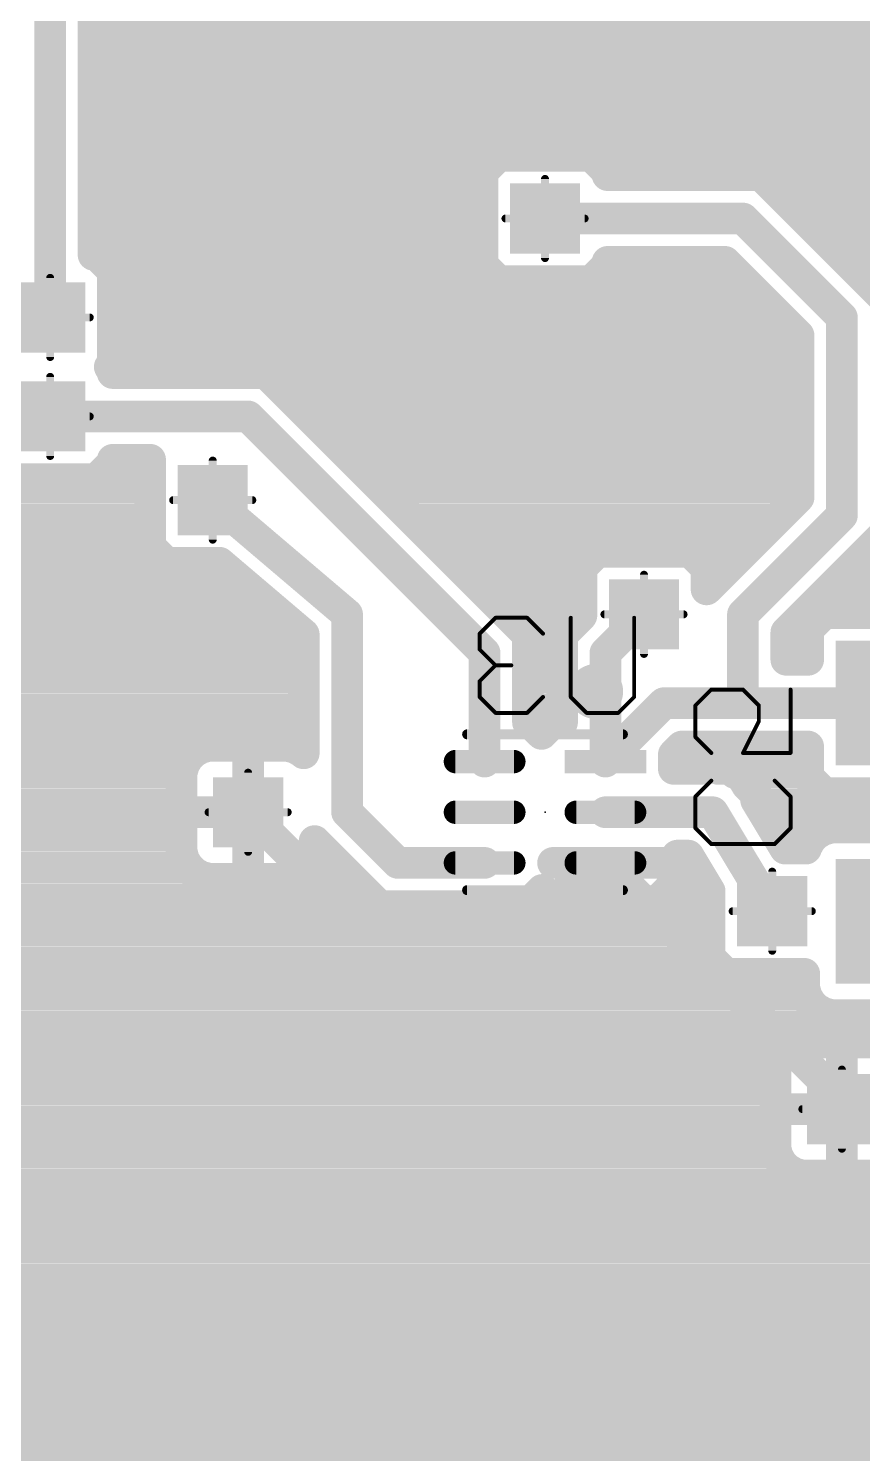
# Model space of a CAD drawing. Extents: x -14 to 61.4, y -16.8 to 62.4.
# Drawn here: x 39.09 to 49.79, y 19.71 to 38 of the extents above; entities that cross this region are included whole.
import ezdxf

# ---------------------------------------------------------------- set-up
doc = ezdxf.new("R2010")
doc.units = 0
for name, color, linetype in [('145', 82, 'CONTINUOUS'), ('16', 175, 'CONTINUOUS'), ('18', 82, 'CONTINUOUS'), ('22', 253, 'CONTINUOUS'), ('24', 7, 'CONTINUOUS'), ('26', 253, 'CONTINUOUS'), ('30', 253, 'CONTINUOUS'), ('32', 253, 'CONTINUOUS')]:
    doc.layers.add(name, color=color, linetype=linetype)

# ---------------------------------------------------------------- blocks, each defined once
blk = doc.blocks.new('RECT')
blk.add_solid([(-0.5, -0.5), (0.5, -0.5), (-0.5, 0.5), (0.5, 0.5)])
blk = doc.blocks.new('RECT168000X48000R100')
at = {"const_width": 0.15}
blk.add_lwpolyline([(0.45, 0), (0.45, 0, 0.4142), (0.375, 0.075), (-0.375, 0.075, 0.4142), (-0.45, 0), (-0.45, 0, 0.4142), (-0.375, -0.075), (0.375, -0.075, 0.4142)], format="xyb", close=True, dxfattribs=at)
blk.add_solid([(-0.4004, -0.0254), (0.4004, -0.0254), (-0.4004, 0.0254), (0.4004, 0.0254)])
blk = doc.blocks.new('SQUAREV')
blk.add_solid([(-0.5, -0.5), (0.5, -0.5), (-0.5, 0.5), (0.5, 0.5)])

msp = doc.modelspace()

# ---------------------------------------------------------------- linework, layer by layer
at = {"layer": '145', "const_width": 0.1016}
for points in [[(45.72, 36.068), (45.72, 35.052)], [(45.212, 35.56), (46.228, 35.56)], [(39.37, 34.798), (39.37, 33.782)], [(38.862, 34.29), (39.878, 34.29)], [(39.37, 33.528), (39.37, 32.512)], [(38.862, 33.02), (39.878, 33.02)], [(41.4558, 32.4538), (41.4558, 31.4378)], [(40.9478, 31.9458), (41.9638, 31.9458)], [(46.99, 30.988), (46.99, 29.972)], [(46.482, 30.48), (47.498, 30.48)], [(41.91, 28.448), (41.91, 27.432)], [(41.402, 27.94), (42.418, 27.94)], [(48.6357, 27.178), (48.6357, 26.162)], [(48.1277, 26.67), (49.1437, 26.67)], [(49.53, 24.638), (49.53, 23.622)], [(49.022, 24.13), (50.038, 24.13)]]:
    msp.add_lwpolyline(points, dxfattribs=at)
at = {"layer": '145', "const_width": 0.0508}
for points in [[(45.7454, 36.068, 1), (45.6946, 36.068)], [(45.212, 35.5854, 1), (45.212, 35.5346)], [(46.228, 35.5346, 1), (46.228, 35.5854)], [(45.6946, 35.052, 1), (45.7454, 35.052)], [(39.3954, 34.798, 1), (39.3446, 34.798)], [(39.878, 34.2646, 1), (39.878, 34.3154)], [(39.3446, 33.782, 1), (39.3954, 33.782)], [(39.3954, 33.528, 1), (39.3446, 33.528)], [(39.878, 32.9946, 1), (39.878, 33.0454)], [(39.3446, 32.512, 1), (39.3954, 32.512)], [(41.4812, 32.4538, 1), (41.4304, 32.4538)], [(40.9478, 31.9712, 1), (40.9478, 31.9204)], [(41.9638, 31.9204, 1), (41.9638, 31.9712)], [(41.4304, 31.4378, 1), (41.4812, 31.4378)], [(47.0154, 30.988, 1), (46.9646, 30.988)], [(46.482, 30.5054, 1), (46.482, 30.4546)], [(47.498, 30.4546, 1), (47.498, 30.5054)], [(46.9646, 29.972, 1), (47.0154, 29.972)], [(41.9354, 28.448, 1), (41.8846, 28.448)], [(41.402, 27.9654, 1), (41.402, 27.9146)], [(42.418, 27.9146, 1), (42.418, 27.9654)], [(41.8846, 27.432, 1), (41.9354, 27.432)], [(48.6611, 27.178, 1), (48.6103, 27.178)], [(48.1277, 26.6954, 1), (48.1277, 26.6446)], [(49.1437, 26.6446, 1), (49.1437, 26.6954)], [(48.6103, 26.162, 1), (48.6611, 26.162)], [(49.5554, 24.638, 1), (49.5046, 24.638)], [(49.022, 24.1554, 1), (49.022, 24.1046)], [(49.5046, 23.622, 1), (49.5554, 23.622)]]:
    msp.add_lwpolyline(points, format="xyb", dxfattribs=at)
at = {"layer": '16', "const_width": 0.4064}
for points in [[(39.37, 54.61), (39.37, 34.29)], [(39.9264, 35.0932), (39.9264, 47.5741)], [(39.9264, 38.2016), (55.2236, 38.2016)], [(39.9264, 37.7952), (55.2236, 37.7952)], [(39.9264, 37.3888), (55.2236, 37.3888)], [(39.9264, 36.9824), (55.2236, 36.9824)], [(39.9264, 36.576), (55.2236, 36.576)], [(45.1237, 36.3632), (44.9168, 36.1563)], [(46.3163, 36.3632), (45.1237, 36.3632)], [(46.5232, 36.1563), (46.3163, 36.3632)], [(39.9264, 36.1696), (44.9301, 36.1696)], [(44.9168, 36.1563), (44.9168, 34.9637)], [(46.5099, 36.1696), (55.2236, 36.1696)], [(46.5232, 36.1164), (46.5232, 36.1563)], [(48.4905, 36.1164), (46.5232, 36.1164)], [(49.7605, 34.8464), (48.4905, 36.1164)], [(39.9264, 35.7632), (44.9168, 35.7632)], [(48.8437, 35.7632), (55.2236, 35.7632)], [(45.72, 35.56), (48.26, 35.56)], [(48.26, 35.56), (49.53, 34.29)], [(39.9264, 35.3568), (44.9168, 35.3568)], [(49.2501, 35.3568), (55.2441, 35.3568)], [(39.9663, 35.0932), (39.9264, 35.0932)], [(40.1732, 34.8863), (39.9663, 35.0932)], [(40.1091, 34.9504), (44.9301, 34.9504)], [(44.9168, 34.9637), (45.1237, 34.7568)], [(46.3163, 34.7568), (46.5232, 34.9637)], [(46.5099, 34.9504), (48.0827, 34.9504)], [(46.5232, 34.9637), (46.5232, 35.0036)], [(46.5232, 35.0036), (48.0295, 35.0036)], [(48.0295, 35.0036), (48.9736, 34.0595)], [(49.6565, 34.9504), (55.6205, 34.9504)], [(40.1732, 33.6937), (40.1732, 34.8863)], [(45.1237, 34.7568), (46.3163, 34.7568)], [(50.0864, 34.5205), (49.7605, 34.8464)], [(40.1732, 34.544), (48.4891, 34.544)], [(49.53, 34.29), (49.53, 31.75)], [(40.1732, 34.1376), (48.8955, 34.1376)], [(48.9736, 34.0595), (48.9736, 31.9805)], [(40.1345, 33.655), (40.1732, 33.6937)], [(40.1732, 33.6163), (40.1345, 33.655)], [(40.1732, 33.7312), (48.9736, 33.7312)], [(40.1732, 33.5764), (40.1732, 33.6163)], [(42.1405, 33.5764), (40.1732, 33.5764)], [(42.4664, 33.2505), (42.1405, 33.5764)], [(42.3921, 33.3248), (48.9736, 33.3248)], [(45.5014, 30.2155), (42.4664, 33.2505)], [(41.91, 33.02), (39.37, 33.02)], [(44.945, 29.985), (41.91, 33.02)], [(42.7985, 32.9184), (48.9736, 32.9184)], [(39.9663, 32.2168), (40.1732, 32.4237)], [(40.1732, 32.4237), (40.1732, 32.4636)], [(40.1732, 32.4636), (40.6526, 32.4636)], [(40.6526, 32.4636), (40.6526, 31.3495)], [(43.2049, 32.512), (48.9736, 32.512)], [(38.7737, 32.2168), (39.9663, 32.2168)], [(20.8764, 32.1056), (40.6526, 32.1056)], [(43.6113, 32.1056), (48.9736, 32.1056)], [(43.18, 30.48), (41.4558, 31.9458)], [(48.9736, 31.9805), (48.0295, 31.0364)], [(20.8764, 31.6992), (40.6526, 31.6992)], [(44.0177, 31.6992), (48.6923, 31.6992)], [(49.53, 31.75), (48.26, 30.48)], [(48.8164, 30.2495), (50.0864, 31.5195)], [(20.8764, 31.2928), (40.7093, 31.2928)], [(40.6526, 31.3495), (40.8595, 31.1426)], [(44.4241, 31.2928), (48.2859, 31.2928)], [(46.3937, 31.2832), (46.1868, 31.0763)], [(47.5863, 31.2832), (46.3937, 31.2832)], [(47.7932, 31.0763), (47.5863, 31.2832)], [(49.8597, 31.2928), (55.6424, 31.2928)], [(40.8595, 31.1426), (41.5416, 31.1426)], [(41.5416, 31.1426), (42.6236, 30.2227)], [(46.1868, 31.0763), (46.1868, 30.4637)], [(47.7932, 30.8001), (47.7932, 31.0763)], [(48.0295, 31.0364), (47.7932, 30.8001)], [(20.8764, 30.8864), (41.8429, 30.8864)], [(44.8305, 30.8864), (46.1868, 30.8864)], [(47.7932, 30.8864), (47.8795, 30.8864)], [(49.4533, 30.8864), (55.6424, 30.8864)], [(20.8764, 30.48), (42.321, 30.48)], [(43.18, 27.94), (43.18, 30.48)], [(45.2369, 30.48), (46.1868, 30.48)], [(46.1868, 30.4637), (45.9386, 30.2155)], [(46.495, 29.985), (46.99, 30.48)], [(48.26, 30.48), (48.26, 29.34)], [(49.0469, 30.48), (49.2905, 30.48)], [(49.3037, 30.4932), (49.0968, 30.2863)], [(52.2963, 30.4932), (49.3037, 30.4932)], [(42.6236, 30.2227), (42.6236, 28.6966)], [(45.5014, 29.0932), (45.5014, 30.2155)], [(45.9386, 30.2155), (45.9386, 29.0932)], [(48.8164, 29.8964), (48.8164, 30.2495)], [(49.0968, 30.2863), (49.0968, 29.8964)], [(20.8764, 30.0736), (42.6236, 30.0736)], [(44.945, 28.59), (44.945, 29.985)], [(45.5014, 30.0736), (45.9386, 30.0736)], [(46.495, 28.59), (46.495, 29.985)], [(48.8164, 30.0736), (49.0968, 30.0736)], [(49.0968, 29.8964), (48.8164, 29.8964)], [(21.1232, 29.6672), (42.6236, 29.6672)], [(45.5014, 29.6672), (45.9386, 29.6672)], [(21.1232, 29.2608), (42.6236, 29.2608)], [(45.5014, 29.2608), (45.9386, 29.2608)], [(47.245, 29.34), (46.495, 28.59)], [(48.26, 29.34), (47.245, 29.34)], [(50.8, 29.34), (48.26, 29.34)], [(45.5284, 29.0932), (45.5014, 29.0932)], [(45.6761, 28.9456), (45.5284, 29.0932)], [(45.8237, 29.0932), (45.6761, 28.9456)], [(45.9386, 29.0932), (45.8237, 29.0932)], [(21.1232, 28.8544), (42.6236, 28.8544)], [(41.2124, 28.7126), (41.1374, 28.6376)], [(41.3044, 28.7657), (41.2124, 28.7126)], [(41.4069, 28.7932), (41.3044, 28.7657)], [(41.91, 28.7932), (41.4069, 28.7932)], [(42.4131, 28.7932), (41.91, 28.7932)], [(41.91, 28.7932), (41.91, 27.94)], [(41.91, 27.94), (41.91, 28.7932)], [(42.5156, 28.7657), (42.4131, 28.7932)], [(42.6076, 28.7126), (42.5156, 28.7657)], [(42.6236, 28.6966), (42.6076, 28.7126)], [(47.3732, 28.6813), (47.4755, 28.7836)], [(47.4755, 28.7836), (49.0968, 28.7836)], [(49.0968, 28.7836), (49.0968, 28.3937)], [(41.0843, 28.5456), (41.0568, 28.4431)], [(41.1374, 28.6376), (41.0843, 28.5456)], [(47.3732, 28.4964), (47.3732, 28.6813)], [(47.7836, 28.5356), (47.7183, 28.4964)], [(47.9409, 28.4964), (47.7836, 28.5356)], [(20.9575, 28.448), (41.0581, 28.448)], [(41.0568, 28.4431), (41.0568, 27.94)], [(41.91, 28.448), (41.91, 28.448)], [(47.7183, 28.4964), (47.3732, 28.4964)], [(48.103, 28.4964), (47.9409, 28.4964)], [(48.1569, 28.4425), (48.103, 28.4964)], [(48.1514, 28.448), (49.0968, 28.448)], [(48.2308, 28.4241), (48.1569, 28.4425)], [(48.3143, 28.2851), (48.2308, 28.4241)], [(49.0968, 28.3937), (49.3037, 28.1868)], [(48.429, 28.1705), (48.3143, 28.2851)], [(48.429, 28.0943), (48.429, 28.1705)], [(49.3037, 28.1868), (52.2963, 28.1868)], [(14.6264, 28.0416), (41.0568, 28.0416)], [(41.91, 28.0416), (41.91, 28.0416)], [(48.8022, 27.4732), (48.429, 28.0943)], [(48.4606, 28.0416), (54.606, 28.0416)], [(41.0568, 27.94), (41.91, 27.94)], [(41.91, 27.94), (41.0568, 27.94)], [(41.0568, 27.94), (41.0568, 27.4369)], [(41.91, 27.94), (41.91, 27.94)], [(41.91, 27.94), (41.91, 27.94)], [(41.91, 27.0868), (41.91, 27.94)], [(41.91, 27.94), (41.91, 27.94)], [(41.91, 27.94), (41.91, 27.0868)], [(43.18, 26.67), (41.91, 27.94)], [(43.83, 27.29), (43.18, 27.94)], [(47.8726, 27.94), (46.495, 27.94)], [(48.6357, 26.67), (47.8726, 27.94)], [(14.6264, 27.6352), (41.0568, 27.6352)], [(41.91, 27.6352), (41.91, 27.6352)], [(48.7048, 27.6352), (49.175, 27.6352)], [(49.2024, 27.6626), (49.1274, 27.5876)], [(49.2944, 27.7157), (49.2024, 27.6626)], [(49.3969, 27.7432), (49.2944, 27.7157)], [(50.6032, 27.7432), (49.3969, 27.7432)], [(41.0568, 27.4369), (41.0843, 27.3344)], [(42.7357, 27.3344), (42.7632, 27.4369)], [(42.7632, 27.4369), (42.7632, 27.5699)], [(42.7632, 27.5699), (43.5995, 26.7336)], [(49.0683, 27.4732), (48.8022, 27.4732)], [(49.0743, 27.4956), (49.0683, 27.4732)], [(49.1274, 27.5876), (49.0743, 27.4956)], [(41.0843, 27.3344), (41.1374, 27.2424)], [(41.1374, 27.2424), (41.2124, 27.1674)], [(42.6076, 27.1674), (42.6826, 27.2424)], [(42.6826, 27.2424), (42.7357, 27.3344)], [(44.945, 27.29), (43.83, 27.29)], [(46.34, 27.29), (45.72, 26.67)], [(46.495, 27.29), (45.8232, 27.29)], [(45.8232, 27.29), (45.8232, 27.29)], [(45.8232, 27.29), (46.495, 27.29)], [(46.495, 27.29), (46.34, 27.29)], [(46.495, 27.29), (46.495, 27.29)], [(46.495, 26.7368), (46.495, 27.29)], [(46.495, 27.29), (46.495, 27.29)], [(46.495, 27.29), (46.495, 26.7368)], [(47.4232, 27.29), (46.495, 27.29)], [(46.495, 27.29), (46.495, 27.29)], [(46.495, 27.29), (47.4232, 27.29)], [(49.53, 24.255), (46.495, 27.29)], [(47.4232, 27.3628), (47.4176, 27.3836)], [(47.4176, 27.3836), (47.5578, 27.3836)], [(47.4232, 27.29), (47.4232, 27.3628)], [(47.4232, 27.2172), (47.4232, 27.29)], [(47.5578, 27.3836), (47.8325, 26.9264)], [(14.6264, 27.2288), (41.151, 27.2288)], [(41.2124, 27.1674), (41.3044, 27.1143)], [(41.3044, 27.1143), (41.4069, 27.0868)], [(41.4069, 27.0868), (41.91, 27.0868)], [(41.91, 27.2288), (41.91, 27.2288)], [(41.91, 27.0868), (42.4131, 27.0868)], [(42.4131, 27.0868), (42.5156, 27.1143)], [(42.5156, 27.1143), (42.6076, 27.1674)], [(42.669, 27.2288), (43.1043, 27.2288)], [(46.495, 27.2288), (46.495, 27.2288)], [(47.3127, 26.9503), (47.3855, 27.0765)], [(47.3855, 27.0765), (47.4232, 27.2172)], [(47.4232, 27.2288), (47.6508, 27.2288)], [(45.5284, 26.7868), (45.6846, 26.943)], [(45.6846, 26.943), (45.7803, 26.8473)], [(47.2097, 26.8473), (47.3127, 26.9503)], [(47.8325, 26.9264), (47.8325, 26.0737)], [(14.6264, 26.8224), (43.5107, 26.8224)], [(43.5995, 26.7336), (45.1755, 26.7336)], [(45.1755, 26.7336), (45.2287, 26.7868)], [(45.2287, 26.7868), (45.5284, 26.7868)], [(45.564, 26.8224), (45.8235, 26.8224)], [(45.7803, 26.8473), (45.9065, 26.7745)], [(45.9065, 26.7745), (46.0472, 26.7368)], [(46.0472, 26.7368), (46.495, 26.7368)], [(46.495, 26.8224), (46.495, 26.8224)], [(46.495, 26.7368), (46.9428, 26.7368)], [(46.9428, 26.7368), (47.0835, 26.7745)], [(47.0835, 26.7745), (47.2097, 26.8473)], [(47.1665, 26.8224), (47.8325, 26.8224)], [(45.72, 26.67), (43.18, 26.67)], [(14.6264, 26.416), (47.8325, 26.416)], [(14.6264, 26.0096), (47.8966, 26.0096)], [(47.8325, 26.0737), (48.0394, 25.8668)], [(48.0394, 25.8668), (49.0468, 25.8668)], [(49.0468, 25.8668), (49.0468, 25.6869)], [(14.6264, 25.6032), (49.0692, 25.6032)], [(49.0468, 25.6869), (49.0743, 25.5844)], [(49.0743, 25.5844), (49.1274, 25.4924)], [(49.1274, 25.4924), (49.2024, 25.4174)], [(49.2024, 25.4174), (49.2944, 25.3643)], [(49.2944, 25.3643), (49.3969, 25.3368)], [(49.3969, 25.3368), (50.6032, 25.3368)], [(14.6264, 25.1968), (60.3036, 25.1968)], [(48.8324, 24.9026), (48.7574, 24.8276)], [(48.9244, 24.9557), (48.8324, 24.9026)], [(49.0269, 24.9832), (48.9244, 24.9557)], [(49.53, 24.9832), (49.0269, 24.9832)], [(49.53, 24.9832), (49.53, 24.13)], [(49.53, 24.13), (49.53, 24.9832)], [(50.0331, 24.9832), (49.53, 24.9832)], [(14.6264, 24.7904), (48.7359, 24.7904)], [(48.7043, 24.7356), (48.6768, 24.6331)], [(48.7574, 24.8276), (48.7043, 24.7356)], [(49.53, 24.7904), (49.53, 24.7904)], [(48.6768, 24.6331), (48.6768, 24.13)], [(14.6264, 24.384), (48.6768, 24.384)], [(49.53, 24.384), (49.53, 24.384)], [(48.6768, 24.13), (49.53, 24.13)], [(49.53, 24.13), (48.6768, 24.13)], [(48.6768, 24.13), (48.6768, 23.6269)], [(49.53, 24.13), (49.53, 24.255)], [(49.53, 24.13), (49.53, 24.13)], [(49.53, 24.13), (49.53, 24.13)], [(49.53, 23.2768), (49.53, 24.13)], [(49.53, 24.13), (49.53, 24.13)], [(49.53, 24.13), (49.53, 23.2768)], [(50.3832, 24.13), (49.53, 24.13)], [(49.53, 24.13), (49.53, 24.13)], [(49.53, 24.13), (50.3832, 24.13)], [(14.6264, 23.9776), (48.6768, 23.9776)], [(49.53, 23.9776), (49.53, 23.9776)], [(48.6768, 23.6269), (48.7043, 23.5244)], [(14.6264, 23.5712), (48.6917, 23.5712)], [(48.7043, 23.5244), (48.7574, 23.4324)], [(48.7574, 23.4324), (48.8324, 23.3574)], [(49.53, 23.5712), (49.53, 23.5712)], [(48.8324, 23.3574), (48.9244, 23.3043)], [(48.9244, 23.3043), (49.0269, 23.2768)], [(49.0269, 23.2768), (49.53, 23.2768)], [(49.53, 23.2768), (50.0331, 23.2768)], [(14.6264, 23.1648), (60.3036, 23.1648)], [(14.6264, 22.7584), (60.3036, 22.7584)], [(14.6264, 22.352), (60.3036, 22.352)], [(14.6264, 21.9456), (60.3036, 21.9456)], [(14.6264, 21.5392), (60.3036, 21.5392)], [(14.6264, 21.1328), (60.3036, 21.1328)], [(14.6264, 20.7264), (60.3036, 20.7264)], [(14.6264, 20.32), (60.3036, 20.32)], [(14.6264, 19.9136), (60.3036, 19.9136)], [(14.6264, 19.5072), (60.3036, 19.5072)]]:
    msp.add_lwpolyline(points, dxfattribs=at)
at = {"layer": '16', "const_width": 0.2032}
for points in [[(39.9264, 38.3032, 1), (39.9264, 38.1)], [(39.9264, 37.8968, 1), (39.9264, 37.6936)], [(39.9264, 37.4904, 1), (39.9264, 37.2872)], [(39.9264, 37.084, 1), (39.9264, 36.8808)], [(39.9264, 36.6776, 1), (39.9264, 36.4744)], [(45.1237, 36.4648, 1), (45.1237, 36.2616)], [(45.1955, 36.2914, 1), (45.0519, 36.435)], [(46.3881, 36.435, 1), (46.2445, 36.2914)], [(46.3163, 36.2616, 1), (46.3163, 36.4648)], [(39.9264, 36.2712, 1), (39.9264, 36.068)], [(45.0184, 36.1563, 1), (44.8152, 36.1563)], [(44.845, 36.2281, 1), (44.9886, 36.0845)], [(44.9301, 36.068, 1), (44.9301, 36.2712)], [(46.5099, 36.2712, 1), (46.5099, 36.068)], [(46.6248, 36.1563, 1), (46.4216, 36.1563)], [(46.5232, 36.218, 1), (46.5232, 36.0148)], [(46.4216, 36.1164, 1), (46.6248, 36.1164)], [(46.4514, 36.0845, 1), (46.595, 36.2281)], [(48.5623, 36.1882, 1), (48.4186, 36.0446)], [(48.4905, 36.0148, 1), (48.4905, 36.218)], [(39.9264, 35.8648, 1), (39.9264, 35.6616)], [(44.9168, 35.6616, 1), (44.9168, 35.8648)], [(48.8437, 35.8648, 1), (48.8437, 35.6616)], [(45.72, 35.6616, 1), (45.72, 35.4584)], [(48.3318, 35.6318, 1), (48.1882, 35.4882)], [(48.26, 35.4584, 1), (48.26, 35.6616)], [(39.9264, 35.4584, 1), (39.9264, 35.2552)], [(44.9168, 35.2552, 1), (44.9168, 35.4584)], [(49.2501, 35.4584, 1), (49.2501, 35.2552)], [(39.9264, 35.1948, 1), (39.9264, 34.9916)], [(40.0381, 35.165, 1), (39.8945, 35.0214)], [(39.9663, 34.9916, 1), (39.9663, 35.1948)], [(39.8248, 35.0932, 1), (40.028, 35.0932)], [(40.1091, 35.052, 1), (40.1091, 34.8488)], [(44.9886, 35.0355, 1), (44.845, 34.8919)], [(44.9301, 34.8488, 1), (44.9301, 35.052)], [(46.5099, 35.052, 1), (46.5099, 34.8488)], [(46.6248, 35.0036, 1), (46.4216, 35.0036)], [(46.5232, 35.1052, 1), (46.5232, 34.902)], [(46.595, 34.8919, 1), (46.4514, 35.0355)], [(48.1014, 35.0754, 1), (47.9577, 34.9318)], [(48.0295, 34.902, 1), (48.0295, 35.1052)], [(48.0827, 34.8488, 1), (48.0827, 35.052)], [(49.6565, 35.052, 1), (49.6565, 34.8488)], [(40.2748, 34.8863, 1), (40.0716, 34.8863)], [(40.1014, 34.8145, 1), (40.245, 34.9581)], [(44.8152, 34.9637, 1), (45.0184, 34.9637)], [(45.1237, 34.8584, 1), (45.1237, 34.6552)], [(45.0519, 34.685, 1), (45.1955, 34.8286)], [(46.2445, 34.8286, 1), (46.3881, 34.685)], [(46.3163, 34.6552, 1), (46.3163, 34.8584)], [(46.4216, 34.9637, 1), (46.6248, 34.9637)], [(49.8323, 34.9182, 1), (49.6886, 34.7746)], [(49.6886, 34.7746, 1), (49.8323, 34.9182)], [(40.1732, 34.6456, 1), (40.1732, 34.4424)], [(48.4891, 34.4424, 1), (48.4891, 34.6456)], [(39.2684, 34.29, 1), (39.4716, 34.29)], [(49.6316, 34.29, 1), (49.4284, 34.29)], [(49.4582, 34.2182, 1), (49.6018, 34.3618)], [(40.1732, 34.2392, 1), (40.1732, 34.036)], [(49.0752, 34.0595, 1), (48.872, 34.0595)], [(48.8955, 34.036, 1), (48.8955, 34.2392)], [(48.9018, 33.9877, 1), (49.0454, 34.1314)], [(40.2063, 33.7268, 1), (40.0627, 33.5832)], [(40.1732, 33.8328, 1), (40.1732, 33.6296)], [(40.245, 33.6219, 1), (40.1014, 33.7655)], [(48.9736, 33.6296, 1), (48.9736, 33.8328)], [(40.0627, 33.7268, 1), (40.2063, 33.5832)], [(40.2748, 33.6163, 1), (40.0716, 33.6163)], [(40.0716, 33.6937, 1), (40.2748, 33.6937)], [(40.1732, 33.678, 1), (40.1732, 33.4748)], [(40.0716, 33.5764, 1), (40.2748, 33.5764)], [(40.1014, 33.5445, 1), (40.245, 33.6881)], [(42.2123, 33.6482, 1), (42.0686, 33.5046)], [(42.1405, 33.4748, 1), (42.1405, 33.678)], [(42.3921, 33.4264, 1), (42.3921, 33.2232)], [(48.9736, 33.2232, 1), (48.9736, 33.4264)], [(42.5382, 33.3223, 1), (42.3946, 33.1786)], [(42.3946, 33.1786, 1), (42.5382, 33.3223)], [(39.37, 33.1216, 1), (39.37, 32.9184)], [(41.9818, 33.0918, 1), (41.8382, 32.9482)], [(41.91, 32.9184, 1), (41.91, 33.1216)], [(42.7985, 33.02, 1), (42.7985, 32.8168)], [(48.9736, 32.8168, 1), (48.9736, 33.02)], [(40.2748, 32.4636, 1), (40.0716, 32.4636)], [(40.1732, 32.5652, 1), (40.1732, 32.362)], [(40.245, 32.3519, 1), (40.1014, 32.4955)], [(40.7542, 32.4636, 1), (40.551, 32.4636)], [(40.6526, 32.362, 1), (40.6526, 32.5652)], [(43.2049, 32.6136, 1), (43.2049, 32.4104)], [(48.9736, 32.4104, 1), (48.9736, 32.6136)], [(39.8945, 32.2886, 1), (40.0381, 32.145)], [(39.9663, 32.1152, 1), (39.9663, 32.3184)], [(40.0716, 32.4237, 1), (40.2748, 32.4237)], [(40.6526, 32.004, 1), (40.6526, 32.2072)], [(43.6113, 32.2072, 1), (43.6113, 32.004)], [(48.9736, 32.004, 1), (48.9736, 32.2072)], [(41.5216, 32.0232, 1), (41.39, 31.8684)], [(48.872, 31.9805, 1), (49.0752, 31.9805)], [(49.0454, 31.9086, 1), (48.9018, 32.0523)], [(40.6526, 31.5976, 1), (40.6526, 31.8008)], [(44.0177, 31.8008, 1), (44.0177, 31.5976)], [(48.6923, 31.5976, 1), (48.6923, 31.8008)], [(49.4284, 31.75, 1), (49.6316, 31.75)], [(49.6018, 31.6782, 1), (49.4582, 31.8218)], [(40.7244, 31.4214, 1), (40.5808, 31.2777)], [(40.7093, 31.1912, 1), (40.7093, 31.3944)], [(44.4241, 31.3944, 1), (44.4241, 31.1912)], [(46.3937, 31.3848, 1), (46.3937, 31.1816)], [(46.4655, 31.2114, 1), (46.3219, 31.355)], [(47.6581, 31.355, 1), (47.5145, 31.2114)], [(47.5863, 31.1816, 1), (47.5863, 31.3848)], [(48.2859, 31.1912, 1), (48.2859, 31.3944)], [(49.8597, 31.3944, 1), (49.8597, 31.1912)], [(40.551, 31.3495, 1), (40.7542, 31.3495)], [(40.8595, 31.2442, 1), (40.8595, 31.041)], [(40.7876, 31.0708, 1), (40.9313, 31.2145)], [(41.6074, 31.22, 1), (41.4757, 31.0652)], [(41.5416, 31.041, 1), (41.5416, 31.2442)], [(46.2884, 31.0763, 1), (46.0852, 31.0763)], [(47.8948, 31.0763, 1), (47.6916, 31.0763)], [(46.115, 31.1481, 1), (46.2586, 31.0045)], [(47.7214, 31.0045, 1), (47.865, 31.1481)], [(47.9577, 31.1082, 1), (48.1014, 30.9646)], [(48.1014, 30.9646, 1), (47.9577, 31.1082)], [(41.8429, 30.7848, 1), (41.8429, 30.988)], [(44.8305, 30.988, 1), (44.8305, 30.7848)], [(46.1868, 30.7848, 1), (46.1868, 30.988)], [(47.7932, 30.988, 1), (47.7932, 30.7848)], [(47.7214, 30.8719, 1), (47.865, 30.7282)], [(47.8795, 30.7848, 1), (47.8795, 30.988)], [(49.4533, 30.988, 1), (49.4533, 30.7848)], [(47.6916, 30.8001, 1), (47.8948, 30.8001)], [(42.321, 30.3784, 1), (42.321, 30.5816)], [(43.2816, 30.48, 1), (43.0784, 30.48)], [(43.1142, 30.4026, 1), (43.2458, 30.5574)], [(45.2369, 30.5816, 1), (45.2369, 30.3784)], [(46.0852, 30.4637, 1), (46.2884, 30.4637)], [(46.2586, 30.3918, 1), (46.115, 30.5355)], [(46.1868, 30.3784, 1), (46.1868, 30.5816)], [(47.0618, 30.4082, 1), (46.9182, 30.5518)], [(48.3616, 30.48, 1), (48.1584, 30.48)], [(48.1882, 30.5518, 1), (48.3318, 30.4082)], [(49.0469, 30.5816, 1), (49.0469, 30.3784)], [(49.3037, 30.5948, 1), (49.3037, 30.3916)], [(49.3755, 30.4214, 1), (49.2319, 30.565)], [(49.2905, 30.3784, 1), (49.2905, 30.5816)], [(42.7252, 30.2227, 1), (42.522, 30.2227)], [(42.5578, 30.1453, 1), (42.6894, 30.3001)], [(45.603, 30.2155, 1), (45.3998, 30.2155)], [(45.4296, 30.1436, 1), (45.5732, 30.2873)], [(46.0402, 30.2155, 1), (45.837, 30.2155)], [(45.8668, 30.2873, 1), (46.0104, 30.1436)], [(48.918, 30.2495, 1), (48.7148, 30.2495)], [(48.7446, 30.3214, 1), (48.8882, 30.1777)], [(49.1984, 30.2863, 1), (48.9952, 30.2863)], [(49.025, 30.3581, 1), (49.1686, 30.2145)], [(42.6236, 29.972, 1), (42.6236, 30.1752)], [(45.0466, 29.985, 1), (44.8434, 29.985)], [(45.5014, 30.1752, 1), (45.5014, 29.972)], [(45.9386, 29.972, 1), (45.9386, 30.1752)], [(46.5966, 29.985, 1), (46.3934, 29.985)], [(48.8164, 30.1752, 1), (48.8164, 29.972)], [(49.0968, 29.972, 1), (49.0968, 30.1752)], [(44.8732, 29.9132, 1), (45.0168, 30.0568)], [(46.4232, 30.0568, 1), (46.5668, 29.9132)], [(48.8164, 29.998, 1), (48.8164, 29.7948)], [(48.7148, 29.8964, 1), (48.918, 29.8964)], [(48.9952, 29.8964, 1), (49.1984, 29.8964)], [(49.0968, 29.7948, 1), (49.0968, 29.998)], [(42.6236, 29.5656, 1), (42.6236, 29.7688)], [(45.5014, 29.7688, 1), (45.5014, 29.5656)], [(45.9386, 29.5656, 1), (45.9386, 29.7688)], [(42.6236, 29.1592, 1), (42.6236, 29.3624)], [(45.5014, 29.3624, 1), (45.5014, 29.1592)], [(45.9386, 29.1592, 1), (45.9386, 29.3624)], [(47.245, 29.4416, 1), (47.245, 29.2384)], [(47.3168, 29.2682, 1), (47.1732, 29.4118)], [(48.26, 29.4416, 1), (48.26, 29.2384)], [(48.26, 29.2384, 1), (48.26, 29.4416)], [(45.5014, 29.1948, 1), (45.5014, 28.9916)], [(45.6003, 29.165, 1), (45.4566, 29.0214)], [(45.5284, 28.9916, 1), (45.5284, 29.1948)], [(45.8237, 29.1948, 1), (45.8237, 28.9916)], [(45.8955, 29.0214, 1), (45.7519, 29.165)], [(45.9386, 28.9916, 1), (45.9386, 29.1948)], [(48.1584, 29.34, 1), (48.3616, 29.34)], [(45.3998, 29.0932, 1), (45.603, 29.0932)], [(45.6042, 29.0174, 1), (45.7479, 28.8737)], [(45.6042, 28.8737, 1), (45.7479, 29.0174)], [(45.837, 29.0932, 1), (46.0402, 29.0932)], [(41.1616, 28.8006, 1), (41.2632, 28.6246)], [(41.2843, 28.6408, 1), (41.1406, 28.7845)], [(41.2781, 28.8639, 1), (41.3307, 28.6676)], [(41.3552, 28.6777, 1), (41.2536, 28.8537)], [(41.4069, 28.8948, 1), (41.4069, 28.6916)], [(41.4332, 28.6951, 1), (41.3806, 28.8913)], [(41.91, 28.8948, 1), (41.91, 28.6916)], [(42.0116, 28.7932, 1), (41.8084, 28.7932)], [(42.0116, 28.7932, 1), (41.8084, 28.7932)], [(41.91, 28.6916, 1), (41.91, 28.8948)], [(42.4394, 28.8913, 1), (42.3868, 28.6951)], [(42.4131, 28.6916, 1), (42.4131, 28.8948)], [(42.5664, 28.8537, 1), (42.4648, 28.6777)], [(42.4893, 28.6676, 1), (42.5419, 28.8639)], [(42.6794, 28.7845, 1), (42.5357, 28.6408)], [(42.5568, 28.6246, 1), (42.6584, 28.8006)], [(42.6236, 28.7528, 1), (42.6236, 28.956)], [(47.4755, 28.8852, 1), (47.4755, 28.682)], [(47.5473, 28.7118, 1), (47.4036, 28.8554)], [(49.1984, 28.7836, 1), (48.9952, 28.7836)], [(49.0968, 28.682, 1), (49.0968, 28.8852)], [(41.1824, 28.5193, 1), (40.9861, 28.5719)], [(41.0655, 28.7094, 1), (41.2092, 28.5657)], [(41.2253, 28.5868, 1), (41.0494, 28.6884)], [(42.522, 28.6966, 1), (42.7252, 28.6966)], [(42.5518, 28.6248, 1), (42.6954, 28.7684)], [(46.4232, 28.6618, 1), (46.5668, 28.5182)], [(47.4748, 28.6813, 1), (47.2716, 28.6813)], [(47.3014, 28.7532, 1), (47.445, 28.6095)], [(47.8081, 28.6342, 1), (47.759, 28.437)], [(47.8359, 28.4485, 1), (47.7312, 28.6227)], [(41.1584, 28.4431, 1), (40.9552, 28.4431)], [(40.9587, 28.4694, 1), (41.1549, 28.4168)], [(40.9963, 28.5964, 1), (41.1723, 28.4948)], [(41.0581, 28.3464, 1), (41.0581, 28.5496)], [(41.91, 28.5496, 1), (41.91, 28.3464)], [(41.91, 28.3464, 1), (41.91, 28.5496)], [(44.8434, 28.59, 1), (45.0466, 28.59)], [(46.3934, 28.59, 1), (46.5966, 28.59)], [(47.3732, 28.598, 1), (47.3732, 28.3948)], [(47.2716, 28.4964, 1), (47.4748, 28.4964)], [(47.6659, 28.5835, 1), (47.7706, 28.4093)], [(47.7183, 28.3948, 1), (47.7183, 28.598)], [(47.9409, 28.598, 1), (47.9409, 28.3948)], [(47.9163, 28.3978, 1), (47.9655, 28.595)], [(48.1749, 28.5682, 1), (48.0312, 28.4246)], [(48.1514, 28.5496, 1), (48.1514, 28.3464)], [(48.1815, 28.5411, 1), (48.1323, 28.344)], [(48.085, 28.3707, 1), (48.2287, 28.5144)], [(48.103, 28.3948, 1), (48.103, 28.598)], [(48.3179, 28.4764, 1), (48.1437, 28.3718)], [(48.2062, 28.3255, 1), (48.2554, 28.5227)], [(49.1686, 28.4655, 1), (49.025, 28.3219)], [(49.0968, 28.3464, 1), (49.0968, 28.5496)], [(48.3862, 28.357, 1), (48.2425, 28.2133)], [(48.2272, 28.2328, 1), (48.4014, 28.3374)], [(48.5306, 28.1705, 1), (48.3274, 28.1705)], [(48.9952, 28.3937, 1), (49.1984, 28.3937)], [(49.3037, 28.2884, 1), (49.3037, 28.0852)], [(49.2319, 28.115, 1), (49.3755, 28.2586)], [(41.0568, 27.94, 1), (41.0568, 28.1432)], [(41.91, 28.1432, 1), (41.91, 27.94)], [(41.91, 27.94, 1), (41.91, 28.1432)], [(48.5161, 28.1466, 1), (48.3419, 28.042)], [(48.3274, 28.0943, 1), (48.5306, 28.0943)], [(48.3571, 28.0986, 1), (48.5008, 28.2423)], [(48.4606, 28.1432, 1), (48.4606, 27.94)], [(41.0568, 28.0416, 1), (41.0568, 27.8384)], [(41.0568, 28.0416, 1), (41.0568, 27.8384)], [(41.1584, 27.94, 1), (40.9552, 27.94)], [(40.9552, 27.94, 1), (41.1584, 27.94)], [(41.91, 28.0416, 1), (41.91, 27.8384)], [(42.0116, 27.94, 1), (41.8084, 27.94)], [(42.0116, 27.94, 1), (41.8084, 27.94)], [(41.91, 28.0416, 1), (41.91, 27.8384)], [(42.0116, 27.94, 1), (41.8084, 27.94)], [(41.8084, 27.94, 1), (42.0116, 27.94)], [(41.8084, 27.94, 1), (42.0116, 27.94)], [(41.8084, 27.94, 1), (42.0116, 27.94)], [(41.9818, 28.0118, 1), (41.8382, 27.8682)], [(41.91, 27.8384, 1), (41.91, 28.0416)], [(41.91, 27.8384, 1), (41.91, 28.0416)], [(41.91, 27.8384, 1), (41.91, 28.0416)], [(41.91, 27.8384, 1), (41.91, 28.0416)], [(43.0784, 27.94, 1), (43.2816, 27.94)], [(43.2518, 28.0118, 1), (43.1082, 27.8682)], [(46.495, 28.0416, 1), (46.495, 27.8384)], [(47.9597, 27.9923, 1), (47.7855, 27.8877)], [(47.8726, 27.8384, 1), (47.8726, 28.0416)], [(41.0568, 27.5336, 1), (41.0568, 27.7368)], [(41.91, 27.7368, 1), (41.91, 27.5336)], [(41.91, 27.5336, 1), (41.91, 27.7368)], [(48.7048, 27.7368, 1), (48.7048, 27.5336)], [(49.1516, 27.7506, 1), (49.2532, 27.5746)], [(49.2743, 27.5908, 1), (49.1306, 27.7345)], [(49.175, 27.5336, 1), (49.175, 27.7368)], [(49.2681, 27.8139, 1), (49.3207, 27.6176)], [(49.3452, 27.6277, 1), (49.2436, 27.8037)], [(49.3969, 27.8448, 1), (49.3969, 27.6416)], [(49.4232, 27.6451, 1), (49.3706, 27.8413)], [(41.1549, 27.4632, 1), (40.9587, 27.4106)], [(42.8648, 27.5699, 1), (42.6616, 27.5699)], [(42.835, 27.6418, 1), (42.6914, 27.4981)], [(42.8613, 27.4106, 1), (42.6651, 27.4632)], [(48.8022, 27.5748, 1), (48.8022, 27.3716)], [(48.7151, 27.4209, 1), (48.8893, 27.5255)], [(48.9863, 27.5464, 1), (49.1623, 27.4448)], [(49.1724, 27.4693, 1), (48.9761, 27.5219)], [(49.0555, 27.6594, 1), (49.1992, 27.5157)], [(49.2153, 27.5368, 1), (49.0394, 27.6384)], [(49.0683, 27.3716, 1), (49.0683, 27.5748)], [(40.9552, 27.4369, 1), (41.1584, 27.4369)], [(41.1723, 27.3852, 1), (40.9963, 27.2836)], [(40.9861, 27.3081, 1), (41.1824, 27.3607)], [(41.2092, 27.3143, 1), (41.0655, 27.1706)], [(42.7545, 27.1706, 1), (42.6108, 27.3143)], [(42.6376, 27.3607, 1), (42.8339, 27.3081)], [(42.8237, 27.2836, 1), (42.6477, 27.3852)], [(42.6616, 27.4369, 1), (42.8648, 27.4369)], [(43.83, 27.3916, 1), (43.83, 27.1884)], [(43.7582, 27.2182, 1), (43.9018, 27.3618)], [(44.945, 27.1884, 1), (44.945, 27.3916)], [(45.8232, 27.3916, 1), (45.8232, 27.1884)], [(45.9248, 27.29, 1), (45.7216, 27.29)], [(45.8232, 27.3916, 1), (45.8232, 27.1884)], [(46.34, 27.3916, 1), (46.34, 27.1884)], [(46.4118, 27.2182, 1), (46.2682, 27.3618)], [(46.5966, 27.29, 1), (46.3934, 27.29)], [(46.5966, 27.29, 1), (46.3934, 27.29)], [(46.495, 27.3916, 1), (46.495, 27.1884)], [(46.5966, 27.29, 1), (46.3934, 27.29)], [(46.495, 27.3916, 1), (46.495, 27.1884)], [(46.5966, 27.29, 1), (46.3934, 27.29)], [(46.495, 27.3916, 1), (46.495, 27.1884)], [(46.5668, 27.3618, 1), (46.4232, 27.2182)], [(46.495, 27.1884, 1), (46.495, 27.3916)], [(46.495, 27.1884, 1), (46.495, 27.3916)], [(46.495, 27.1884, 1), (46.495, 27.3916)], [(46.495, 27.1884, 1), (46.495, 27.3916)], [(47.5158, 27.4099, 1), (47.3195, 27.3573)], [(47.4176, 27.4852, 1), (47.4176, 27.282)], [(47.5248, 27.3628, 1), (47.3216, 27.3628)], [(47.5248, 27.29, 1), (47.3216, 27.29)], [(47.3251, 27.3365, 1), (47.5213, 27.3891)], [(47.4232, 27.1884, 1), (47.4232, 27.3916)], [(47.4232, 27.1884, 1), (47.4232, 27.3916)], [(47.6449, 27.4359, 1), (47.4707, 27.3313)], [(47.5578, 27.282, 1), (47.5578, 27.4852)], [(48.9701, 27.4995, 1), (49.1664, 27.4469)], [(41.0494, 27.1916, 1), (41.2253, 27.2932)], [(41.2632, 27.2553, 1), (41.1616, 27.0794)], [(41.1406, 27.0955, 1), (41.2843, 27.2392)], [(41.151, 27.1272, 1), (41.151, 27.3304)], [(41.3307, 27.2124, 1), (41.2781, 27.0161)], [(41.2536, 27.0263, 1), (41.3552, 27.2023)], [(41.4069, 27.1884, 1), (41.4069, 26.9852)], [(41.3806, 26.9887, 1), (41.4332, 27.1849)], [(41.91, 27.3304, 1), (41.91, 27.1272)], [(41.91, 27.1884, 1), (41.91, 26.9852)], [(41.91, 27.1272, 1), (41.91, 27.3304)], [(41.91, 26.9852, 1), (41.91, 27.1884)], [(42.3868, 27.1849, 1), (42.4394, 26.9887)], [(42.4131, 26.9852, 1), (42.4131, 27.1884)], [(42.4648, 27.2023, 1), (42.5664, 27.0263)], [(42.5419, 27.0161, 1), (42.4893, 27.2124)], [(42.5357, 27.2392, 1), (42.6794, 27.0955)], [(42.6584, 27.0794, 1), (42.5568, 27.2553)], [(42.669, 27.3304, 1), (42.669, 27.1272)], [(42.5946, 27.2932, 1), (42.7706, 27.1916)], [(43.1043, 27.1272, 1), (43.1043, 27.3304)], [(45.7216, 27.29, 1), (45.9248, 27.29)], [(46.495, 27.3304, 1), (46.495, 27.1272)], [(46.3934, 27.29, 1), (46.5966, 27.29)], [(46.3934, 27.29, 1), (46.5966, 27.29)], [(46.495, 27.1272, 1), (46.495, 27.3304)], [(47.4735, 27.0257, 1), (47.2975, 27.1273)], [(47.4232, 27.3304, 1), (47.4232, 27.1272)], [(47.3216, 27.29, 1), (47.5248, 27.29)], [(47.3216, 27.2172, 1), (47.5248, 27.2172)], [(47.5213, 27.1909, 1), (47.3251, 27.2435)], [(47.6508, 27.1272, 1), (47.6508, 27.3304)], [(41.8084, 27.0868, 1), (42.0116, 27.0868)], [(41.8084, 27.0868, 1), (42.0116, 27.0868)], [(45.7565, 27.0149, 1), (45.6128, 26.8712)], [(45.7565, 26.8712, 1), (45.6128, 27.0149)], [(47.2247, 27.0011, 1), (47.4007, 26.8995)], [(47.3845, 26.8785, 1), (47.2408, 27.0222)], [(47.2874, 27.1028, 1), (47.4836, 27.0502)], [(47.9341, 26.9264, 1), (47.7309, 26.9264)], [(47.7454, 26.8741, 1), (47.9196, 26.9788)], [(43.5995, 26.8352, 1), (43.5995, 26.632)], [(43.5107, 26.7208, 1), (43.5107, 26.924)], [(43.5277, 26.6618, 1), (43.6714, 26.8054)], [(45.1036, 26.8054, 1), (45.2473, 26.6618)], [(45.2287, 26.8884, 1), (45.2287, 26.6852)], [(45.3005, 26.715, 1), (45.1568, 26.8586)], [(45.1755, 26.632, 1), (45.1755, 26.8352)], [(45.4566, 26.8586, 1), (45.6003, 26.715)], [(45.564, 26.924, 1), (45.564, 26.7208)], [(45.5284, 26.6852, 1), (45.5284, 26.8884)], [(45.8311, 26.9353, 1), (45.7295, 26.7593)], [(45.7085, 26.7755, 1), (45.8522, 26.9192)], [(45.9328, 26.8726, 1), (45.8802, 26.6764)], [(45.8235, 26.7208, 1), (45.8235, 26.924)], [(45.8557, 26.6865, 1), (45.9573, 26.8625)], [(46.0472, 26.8384, 1), (46.0472, 26.6352)], [(46.0209, 26.6387, 1), (46.0735, 26.8349)], [(46.495, 26.924, 1), (46.495, 26.7208)], [(46.495, 26.8384, 1), (46.495, 26.6352)], [(46.495, 26.7208, 1), (46.495, 26.924)], [(46.495, 26.6352, 1), (46.495, 26.8384)], [(46.9165, 26.8349, 1), (46.9691, 26.6387)], [(46.9428, 26.6352, 1), (46.9428, 26.8384)], [(47.0327, 26.8625, 1), (47.1343, 26.6865)], [(47.1098, 26.6764, 1), (47.0572, 26.8726)], [(47.1665, 26.924, 1), (47.1665, 26.7208)], [(47.1378, 26.9192, 1), (47.2815, 26.7755)], [(47.2605, 26.7593, 1), (47.1589, 26.9353)], [(47.8325, 26.7208, 1), (47.8325, 26.924)], [(43.18, 26.7716, 1), (43.18, 26.5684)], [(43.1082, 26.5982, 1), (43.2518, 26.7418)], [(45.6482, 26.7418, 1), (45.7918, 26.5982)], [(45.72, 26.5684, 1), (45.72, 26.7716)], [(46.3934, 26.7368, 1), (46.5966, 26.7368)], [(46.3934, 26.7368, 1), (46.5966, 26.7368)], [(48.5486, 26.6177, 1), (48.7228, 26.7223)], [(47.8325, 26.3144, 1), (47.8325, 26.5176)], [(47.9043, 26.1455, 1), (47.7606, 26.0019)], [(47.7309, 26.0737, 1), (47.9341, 26.0737)], [(47.8966, 25.908, 1), (47.8966, 26.1112)], [(48.0394, 25.9684, 1), (48.0394, 25.7652)], [(47.9675, 25.795, 1), (48.1112, 25.9386)], [(49.1484, 25.8668, 1), (48.9452, 25.8668)], [(49.0468, 25.7652, 1), (49.0468, 25.9684)], [(49.1449, 25.7132, 1), (48.9487, 25.6606)], [(48.9452, 25.6869, 1), (49.1484, 25.6869)], [(49.1623, 25.6352, 1), (48.9863, 25.5336)], [(49.0692, 25.5016, 1), (49.0692, 25.7048)], [(48.9761, 25.5581, 1), (49.1724, 25.6107)], [(49.1992, 25.5643, 1), (49.0555, 25.4206)], [(49.0394, 25.4416, 1), (49.2153, 25.5432)], [(49.2532, 25.5053, 1), (49.1516, 25.3294)], [(49.1306, 25.3455, 1), (49.2743, 25.4892)], [(49.3207, 25.4624, 1), (49.2681, 25.2661)], [(49.2436, 25.2763, 1), (49.3452, 25.4523)], [(49.3969, 25.4384, 1), (49.3969, 25.2352)], [(49.3706, 25.2387, 1), (49.4232, 25.4349)], [(48.7816, 24.9906, 1), (48.8832, 24.8146)], [(48.9043, 24.8308, 1), (48.7606, 24.9745)], [(48.8981, 25.0539, 1), (48.9507, 24.8576)], [(48.9752, 24.8677, 1), (48.8736, 25.0437)], [(49.0269, 25.0848, 1), (49.0269, 24.8816)], [(49.0532, 24.8851, 1), (49.0006, 25.0813)], [(49.6316, 24.9832, 1), (49.4284, 24.9832)], [(49.6316, 24.9832, 1), (49.4284, 24.9832)], [(49.53, 25.0848, 1), (49.53, 24.8816)], [(49.53, 24.8816, 1), (49.53, 25.0848)], [(48.6163, 24.7864, 1), (48.7923, 24.6848)], [(48.8024, 24.7093, 1), (48.6061, 24.7619)], [(48.6855, 24.8994, 1), (48.8292, 24.7557)], [(48.8453, 24.7768, 1), (48.6694, 24.8784)], [(48.7359, 24.6888, 1), (48.7359, 24.892)], [(49.53, 24.892, 1), (49.53, 24.6888)], [(49.53, 24.6888, 1), (49.53, 24.892)], [(48.7784, 24.6331, 1), (48.5752, 24.6331)], [(48.5787, 24.6594, 1), (48.7749, 24.6068)], [(48.6768, 24.2824, 1), (48.6768, 24.4856)], [(49.53, 24.4856, 1), (49.53, 24.2824)], [(49.53, 24.2824, 1), (49.53, 24.4856)], [(48.6768, 24.2316, 1), (48.6768, 24.0284)], [(48.6768, 24.2316, 1), (48.6768, 24.0284)], [(48.7784, 24.13, 1), (48.5752, 24.13)], [(49.6316, 24.255, 1), (49.4284, 24.255)], [(49.53, 24.2316, 1), (49.53, 24.0284)], [(49.6316, 24.13, 1), (49.4284, 24.13)], [(49.6316, 24.13, 1), (49.4284, 24.13)], [(49.53, 24.2316, 1), (49.53, 24.0284)], [(49.6316, 24.13, 1), (49.4284, 24.13)], [(49.53, 24.2316, 1), (49.53, 24.0284)], [(49.6316, 24.13, 1), (49.4284, 24.13)], [(49.53, 24.2316, 1), (49.53, 24.0284)], [(49.4582, 24.1832, 1), (49.6018, 24.3268)], [(49.53, 24.0284, 1), (49.53, 24.2316)], [(49.53, 24.0284, 1), (49.53, 24.2316)], [(49.53, 24.0284, 1), (49.53, 24.2316)], [(49.53, 24.0284, 1), (49.53, 24.2316)], [(48.5752, 24.13, 1), (48.7784, 24.13)], [(48.6768, 23.876, 1), (48.6768, 24.0792)], [(49.4284, 24.13, 1), (49.6316, 24.13)], [(49.4284, 24.13, 1), (49.6316, 24.13)], [(49.4284, 24.13, 1), (49.6316, 24.13)], [(49.4284, 24.13, 1), (49.6316, 24.13)], [(49.4284, 24.13, 1), (49.6316, 24.13)], [(49.53, 24.0792, 1), (49.53, 23.876)], [(49.53, 23.876, 1), (49.53, 24.0792)], [(48.7749, 23.6532, 1), (48.5787, 23.6006)], [(48.5752, 23.6269, 1), (48.7784, 23.6269)], [(48.7923, 23.5752, 1), (48.6163, 23.4736)], [(48.6061, 23.4981, 1), (48.8024, 23.5507)], [(48.8292, 23.5043, 1), (48.6855, 23.3606)], [(48.6917, 23.4696, 1), (48.6917, 23.6728)], [(49.53, 23.6728, 1), (49.53, 23.4696)], [(49.53, 23.4696, 1), (49.53, 23.6728)], [(48.6694, 23.3816, 1), (48.8453, 23.4832)], [(48.8832, 23.4453, 1), (48.7816, 23.2694)], [(48.7606, 23.2855, 1), (48.9043, 23.4292)], [(48.9507, 23.4024, 1), (48.8981, 23.2061)], [(48.8736, 23.2163, 1), (48.9752, 23.3923)], [(49.0269, 23.3784, 1), (49.0269, 23.1752)], [(49.0006, 23.1787, 1), (49.0532, 23.3749)], [(49.53, 23.3784, 1), (49.53, 23.1752)], [(49.53, 23.1752, 1), (49.53, 23.3784)], [(49.4284, 23.2768, 1), (49.6316, 23.2768)], [(49.4284, 23.2768, 1), (49.6316, 23.2768)]]:
    msp.add_lwpolyline(points, format="xyb", dxfattribs=at)
at = {"layer": '22'}
for points, const_width in [([(46.37, 29.29, 1), (46.37, 29.69, 1), (46.37, 29.29)], 0.3048), ([(46.37, 29.39, 1), (46.37, 29.59, 1), (46.37, 29.39)], 0.3048), ([(44.72, 28.9718, 1), (44.72, 28.9083)], 0.0635), ([(46.72, 28.9083, 1), (46.72, 28.9718)], 0.0635), ([(44.72, 26.9718, 1), (44.72, 26.9083)], 0.0635), ([(46.72, 26.9083, 1), (46.72, 26.9718)], 0.0635)]:
    msp.add_lwpolyline(points, format="xyb", dxfattribs=dict(at, const_width=const_width))
at = {"layer": '22', "const_width": 0.127}
for points in [[(46.72, 28.94), (44.72, 28.94)], [(46.72, 26.94), (44.72, 26.94)]]:
    msp.add_lwpolyline(points, dxfattribs=at)
at = {"layer": '24'}
msp.add_point((45.72, 27.94), dxfattribs=at)
at = {"layer": '26', "const_width": 0.0508}
for points in [[(45.0845, 30.4356), (44.8811, 30.2323)], [(45.4912, 30.4356), (45.0845, 30.4356)], [(45.6946, 30.2323), (45.4912, 30.4356)], [(46.0505, 29.4188), (46.0505, 30.4356)], [(46.864, 30.4356), (46.864, 29.4188)], [(44.8811, 30.2323), (44.8811, 30.0289)], [(44.8811, 30.0289), (45.0845, 29.8255)], [(45.0845, 29.8255), (44.8811, 29.6221)], [(45.0845, 29.8255), (45.2879, 29.8255)], [(44.8811, 29.6221), (44.8811, 29.4188)], [(44.8811, 29.4188), (45.0845, 29.2154)], [(45.4912, 29.2154), (45.6946, 29.4188)], [(46.2539, 29.2154), (46.0505, 29.4188)], [(46.864, 29.4188), (46.6606, 29.2154)], [(47.8538, 29.5145), (47.6504, 29.3111)], [(48.2605, 29.5145), (47.8538, 29.5145)], [(48.4639, 29.3111), (48.2605, 29.5145)], [(48.8706, 29.5145), (48.8706, 28.701)], [(47.6504, 29.3111), (47.6504, 28.9044)], [(48.4639, 29.1077), (48.4639, 29.3111)], [(45.0845, 29.2154), (45.4912, 29.2154)], [(46.6606, 29.2154), (46.2539, 29.2154)], [(48.2605, 28.701), (48.4639, 29.1077)], [(47.6504, 28.9044), (47.8538, 28.701)], [(48.8706, 28.701), (48.2605, 28.701)], [(47.6504, 28.1417), (47.8538, 28.3451)], [(48.6673, 28.3451), (48.8706, 28.1417)], [(47.6504, 27.735), (47.6504, 28.1417)], [(48.8706, 28.1417), (48.8706, 27.735)], [(47.8538, 27.5316), (47.6504, 27.735)], [(48.8706, 27.735), (48.6673, 27.5316)], [(48.6673, 27.5316), (47.8538, 27.5316)]]:
    msp.add_lwpolyline(points, dxfattribs=at)
at = {"layer": '26', "const_width": 0.0254}
for points in [[(45.0845, 30.4483, 1), (45.0845, 30.4229)], [(45.0935, 30.4267, 1), (45.0755, 30.4446)], [(45.5002, 30.4446, 1), (45.4822, 30.4267)], [(45.4912, 30.4229, 1), (45.4912, 30.4483)], [(46.0632, 30.4356, 1), (46.0378, 30.4356)], [(46.8767, 30.4356, 1), (46.8513, 30.4356)], [(44.8938, 30.2323, 1), (44.8684, 30.2323)], [(44.8721, 30.2412, 1), (44.8901, 30.2233)], [(45.6856, 30.2233, 1), (45.7036, 30.2412)], [(44.8901, 30.0379, 1), (44.8721, 30.0199)], [(44.8684, 30.0289, 1), (44.8938, 30.0289)], [(45.0845, 29.8382, 1), (45.0845, 29.8128)], [(45.0935, 29.8165, 1), (45.0755, 29.8345)], [(45.0755, 29.8165, 1), (45.0935, 29.8345)], [(45.2879, 29.8128, 1), (45.2879, 29.8382)], [(44.8938, 29.6221, 1), (44.8684, 29.6221)], [(44.8721, 29.6311, 1), (44.8901, 29.6132)], [(44.8901, 29.4278, 1), (44.8721, 29.4098)], [(45.7036, 29.4098, 1), (45.6856, 29.4278)], [(46.0595, 29.4278, 1), (46.0415, 29.4098)], [(46.873, 29.4098, 1), (46.855, 29.4278)], [(47.8538, 29.5272, 1), (47.8538, 29.5018)], [(47.8628, 29.5055, 1), (47.8448, 29.5235)], [(48.2695, 29.5235, 1), (48.2515, 29.5055)], [(48.2605, 29.5018, 1), (48.2605, 29.5272)], [(48.8833, 29.5145, 1), (48.8579, 29.5145)], [(44.8684, 29.4188, 1), (44.8938, 29.4188)], [(46.0378, 29.4188, 1), (46.0632, 29.4188)], [(46.8513, 29.4188, 1), (46.8767, 29.4188)], [(47.6631, 29.3111, 1), (47.6377, 29.3111)], [(47.6414, 29.3201, 1), (47.6594, 29.3021)], [(48.4766, 29.3111, 1), (48.4512, 29.3111)], [(48.4549, 29.3021, 1), (48.4729, 29.3201)], [(45.0845, 29.2281, 1), (45.0845, 29.2027)], [(45.0755, 29.2064, 1), (45.0935, 29.2244)], [(45.4822, 29.2244, 1), (45.5002, 29.2064)], [(45.4912, 29.2027, 1), (45.4912, 29.2281)], [(46.2539, 29.2281, 1), (46.2539, 29.2027)], [(46.2449, 29.2064, 1), (46.2629, 29.2244)], [(46.6516, 29.2244, 1), (46.6696, 29.2064)], [(46.6606, 29.2027, 1), (46.6606, 29.2281)], [(48.4512, 29.1077, 1), (48.4766, 29.1077)], [(48.4753, 29.1021, 1), (48.4525, 29.1134)], [(47.6594, 28.9134, 1), (47.6414, 28.8954)], [(47.6377, 28.9044, 1), (47.6631, 28.9044)], [(47.8448, 28.692, 1), (47.8628, 28.71)], [(48.2605, 28.7137, 1), (48.2605, 28.6883)], [(48.2492, 28.7067, 1), (48.2719, 28.6953)], [(48.8579, 28.701, 1), (48.8833, 28.701)], [(48.8706, 28.6883, 1), (48.8706, 28.7137)], [(47.8628, 28.3361, 1), (47.8448, 28.3541)], [(48.6762, 28.3541, 1), (48.6583, 28.3361)], [(47.6631, 28.1417, 1), (47.6377, 28.1417)], [(48.8833, 28.1417, 1), (48.8579, 28.1417)], [(47.6414, 28.1507, 1), (47.6594, 28.1327)], [(48.8617, 28.1327, 1), (48.8796, 28.1507)], [(47.6594, 27.744, 1), (47.6414, 27.726)], [(47.6377, 27.735, 1), (47.6631, 27.735)], [(48.8579, 27.735, 1), (48.8833, 27.735)], [(48.8796, 27.726, 1), (48.8617, 27.744)], [(47.8538, 27.5443, 1), (47.8538, 27.5189)], [(47.8448, 27.5226, 1), (47.8628, 27.5406)], [(48.6583, 27.5406, 1), (48.6762, 27.5226)], [(48.6673, 27.5189, 1), (48.6673, 27.5443)]]:
    msp.add_lwpolyline(points, format="xyb", dxfattribs=at)

# ---------------------------------------------------------------- block references
at = {"layer": '16', "xscale": 1.6, "yscale": 2.7, "rotation": 270}
for p in [(50.8, 29.34), (50.8, 26.54)]:
    msp.add_blockref('RECT', p, dxfattribs=at)
at = {"layer": '16', "rotation": 180}
for p in [(44.945, 28.59), (44.945, 27.94), (46.495, 27.94), (44.945, 27.29), (46.495, 27.29)]:
    msp.add_blockref('RECT168000X48000R100', p, dxfattribs=at)
at = {"layer": '16', "xscale": 1.05, "yscale": 0.3}
msp.add_blockref('RECT', (46.495, 28.59), dxfattribs=at)
at = {"layer": '18', "xscale": 0.9, "yscale": 0.9}
for p in [(45.72, 35.56), (39.37, 34.29), (39.37, 33.02), (41.4558, 31.9458), (46.99, 30.48), (41.91, 27.94), (48.6357, 26.67), (49.53, 24.13)]:
    msp.add_blockref('SQUAREV', p, dxfattribs=at)
at = {"layer": '30'}
for name, p, xscale, yscale in [('SQUAREV', (45.72, 35.56), 0.9, 0.9), ('SQUAREV', (39.37, 34.29), 0.9, 0.9), ('SQUAREV', (39.37, 33.02), 0.9, 0.9), ('SQUAREV', (41.4558, 31.9458), 0.9, 0.9), ('SQUAREV', (46.99, 30.48), 0.9, 0.9), ('RECT', (46.495, 28.59), 1.05, 0.3), ('SQUAREV', (41.91, 27.94), 0.9, 0.9), ('SQUAREV', (48.6357, 26.67), 0.9, 0.9), ('SQUAREV', (49.53, 24.13), 0.9, 0.9)]:
    msp.add_blockref(name, p, dxfattribs=dict(at, xscale=xscale, yscale=yscale))
at = {"layer": '30', "xscale": 1.6, "yscale": 2.7, "rotation": 270}
for p in [(50.8, 29.34), (50.8, 26.54)]:
    msp.add_blockref('RECT', p, dxfattribs=at)
at = {"layer": '30', "rotation": 180}
for p in [(44.945, 28.59), (44.945, 27.94), (46.495, 27.94), (44.945, 27.29), (46.495, 27.29)]:
    msp.add_blockref('RECT168000X48000R100', p, dxfattribs=at)
at = {"layer": '32', "xscale": 1.6, "yscale": 2.7, "rotation": 270}
for p in [(50.8, 29.34), (50.8, 26.54)]:
    msp.add_blockref('RECT', p, dxfattribs=at)
at = {"layer": '32', "rotation": 180}
for p in [(44.945, 28.59), (44.945, 27.94), (46.495, 27.94), (44.945, 27.29), (46.495, 27.29)]:
    msp.add_blockref('RECT168000X48000R100', p, dxfattribs=at)
at = {"layer": '32', "xscale": 1.05, "yscale": 0.3}
msp.add_blockref('RECT', (46.495, 28.59), dxfattribs=at)

doc.saveas('drawing.dxf')
